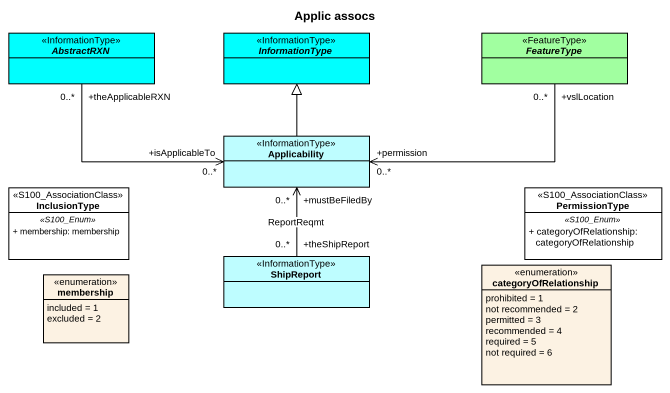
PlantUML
@startuml
title Applic assocs
hide circle
hide empty members
skinparam classAttributeIconSize 0
abstract class AbstractRXN <<InformationType>> #00FFFF
abstract class InformationType <<InformationType>> #00FFFF
abstract class FeatureType <<FeatureType>> #A1FFA0
class Applicability <<InformationType>> #BEFDFF
class InclusionType <<S100_AssociationClass>> #FFFFFF {
  .. <<S100_Enum>> ..
  + membership: membership
}
class PermissionType <<S100_AssociationClass>> #FFFFFF {
  .. <<S100_Enum>> ..
  + categoryOfRelationship: categoryOfRelationship
}
class ShipReport <<InformationType>> #BEFDFF
enum membership #FCF2E3 {
  included = 1
  excluded = 2
}
enum categoryOfRelationship #FCF2E3 {
  prohibited = 1
  not recommended = 2
  permitted = 3
  recommended = 4
  required = 5
  not required = 6
}
AbstractRXN "+theApplicableRXN\n0..*" -right-> "+isApplicableTo\n0..*" Applicability
FeatureType "+vslLocation\n0..*" -left-> "+permission\n0..*" Applicability
Applicability -up-|> InformationType
ShipReport "+theShipReport\n0..*" -up-> "+mustBeFiledBy\n0..*" Applicability : ReportReqmt
@enduml
